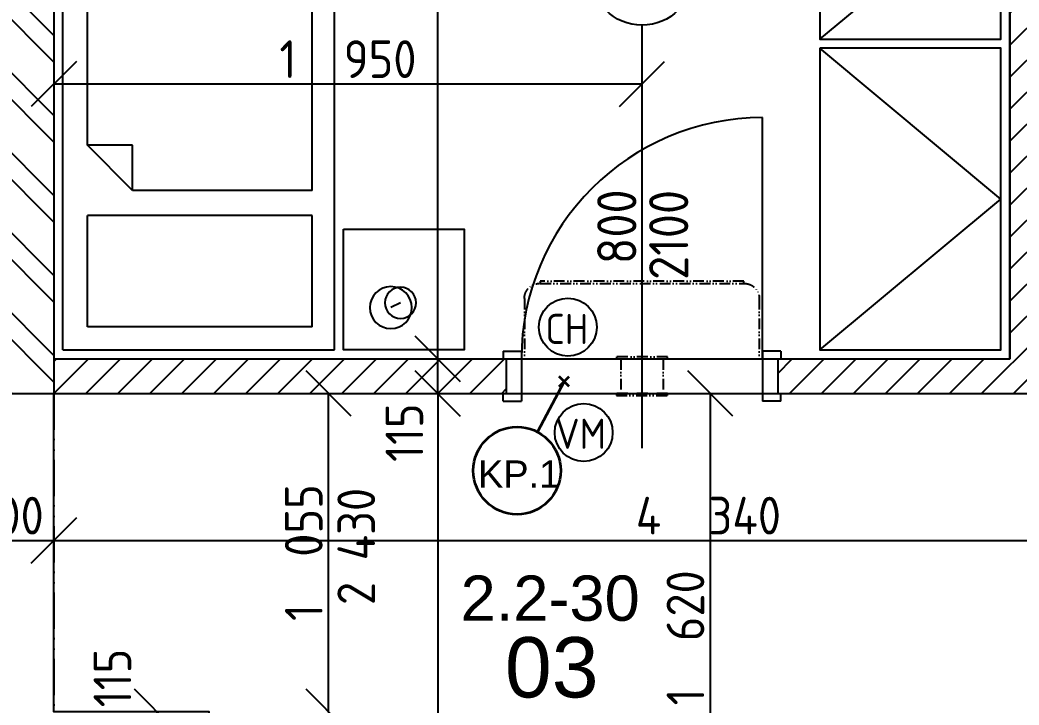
# Model space of a CAD drawing. Extents: x 4511820 to 5180432, y -1526536 to -944957.
# Drawn here: x 5000698 to 5004011, y -1250832 to -1248561 of the extents above; entities that cross this region are included whole.
import ezdxf

# ---------------------------------------------------------------- set-up
doc = ezdxf.new("R2010")
doc.units = 0
doc.header["$MEASUREMENT"] = 0
doc.linetypes.add('ACAD_ISO12W100', pattern=[22, 12, -3, 0.5, -3, 0.5, -3])
doc.layers.get('0').update_dxf_attribs({"linetype": 'CONTINUOUS'})
doc.layers.get('Defpoints').update_dxf_attribs({"color": 61, "linetype": 'CONTINUOUS'})
for name, color, linetype in [('DVERE', 45, 'CONTINUOUS'), ('KÓTY', 4, 'CONTINUOUS'), ('MÚRY', 1, 'CONTINUOUS'), ('Plochy', 41, 'CONTINUOUS'), ('POPIS', 7, 'CONTINUOUS'), ('TENKÁ', 7, 'CONTINUOUS'), ('ZARIADENIE', 47, 'CONTINUOUS'), ('ZZ-chladenie', 133, 'CONTINUOUS'), ('zz-vetr', 52, 'CONTINUOUS'), ('ŠRAFY', 82, 'CONTINUOUS')]:
    doc.layers.add(name, color=color, linetype=linetype)
doc.layers.add('preklady', color=74, linetype='CONTINUOUS', lineweight=35)
doc.styles.add('ARIAL', font='arial.ttf')
doc.styles.add('STYLE1', font='isocp.shx')
doc.dimstyles.new('STANDARD-50', dxfattribs={"dimtxt": 125, "dimasz": 150, "dimexe": 10, "dimexo": 200, "dimgap": 20, "dimtad": 1, "dimdsep": 46, "dimlunit": 6, "dimtxsty": 'STYLE1', "dimblk1": 'OBLIQUE', "dimblk2": 'OBLIQUE', "dimsah": 1, "dimcen": 2.5, "dimse1": 1, "dimse2": 1, "dimadec": 0, "dimazin": 0, "dimtfac": 1, "dimtmove": 1, "dimatfit": 3, "dimldrblk": 'OBLIQUE', "dimfxl": 1, "dimtolj": 1, "dimtzin": 0, "dimarcsym": 0})
pattern_1 = [(45, (515270.5, 214751.965), (-53.0330086, 53.0330086), [])]

# ---------------------------------------------------------------- blocks, each defined once
blk = doc.blocks.new('SKRINA')
at = {"layer": 'ZARIADENIE'}
for p, q in [((4449069, -1324645.2), (4448469, -1324145.2)), ((4448469, -1325145.2), (4449069, -1324645.2))]:
    blk.add_line(p, q, dxfattribs=at)
blk.add_lwpolyline([(4448469, -1324145.2), (4448469, -1325145.2), (4449069, -1325145.2), (4449069, -1324145.2)], close=True, dxfattribs=at)
blk = doc.blocks.new('JEDNOPOSTEL')
at = {"layer": 'ZARIADENIE', "ltscale": 0.25}
for p, q in [((4449069, -1322230.2), (4447069, -1322230.2)), ((4447069, -1323130.2), (4447069, -1322230.2)), ((4449069, -1322230.2), (4449069, -1323130.2)), ((4449069, -1323130.2), (4447069, -1323130.2)), ((4448913, -1323349.6), (4448929.1, -1323317.4))]:
    blk.add_line(p, q, dxfattribs=at)
at = {"layer": 'ZARIADENIE', "color": 76, "ltscale": 0.25}
for p, q in [((4448390.6, -1322311.3), (4447130.6, -1322311.3)), ((4447130.6, -1323056.9), (4447130.6, -1322311.3)), ((4448540.6, -1322461.3), (4448390.6, -1322311.3)), ((4448390.6, -1322461.3), (4448390.6, -1322311.3)), ((4448992.6, -1322311.3), (4448623.3, -1322311.3)), ((4448623.3, -1323056.9), (4448623.3, -1322311.3)), ((4448992.6, -1323056.9), (4448992.6, -1322311.3)), ((4448540.6, -1322461.3), (4448390.6, -1322461.3)), ((4448540.6, -1323056.9), (4448540.6, -1322461.3)), ((4448540.6, -1323056.9), (4447130.6, -1323056.9)), ((4448992.6, -1323056.9), (4448623.3, -1323056.9))]:
    blk.add_line(p, q, dxfattribs=at)
at = {"layer": 'ZARIADENIE'}
blk.add_lwpolyline([(4448669, -1323160.2), (4448669, -1323560.2), (4449069, -1323560.2), (4449069, -1323160.2)], close=True, dxfattribs=at)
at = {"layer": 'ZARIADENIE', "ltscale": 0.25}
for centre, radius in [((4448929.1, -1323317.4), 69.7), ((4448913, -1323349.6), 51.9)]:
    blk.add_circle(centre, radius, dxfattribs=at)
blk = doc.blocks.new('_OBLIQUE')
at = {"color": 0, "linetype": 'ByBlock'}
blk.add_line((-0.5, -0.5), (0.5, 0.5), dxfattribs=at)
blk = doc.blocks.new('*D31014')
at = {"layer": 'Defpoints', "color": 0}
for p in [(5001326, -1250854.2), (5001326, -1251984.2), (5001722, -1251984.2)]:
    blk.add_point(p, dxfattribs=at)
at = {"layer": 'KÓTY', "color": 0, "lineweight": -2}
blk.add_line((5001722, -1250854.2), (5001722, -1251984.2), dxfattribs=at)
at = {"layer": 'KÓTY', "color": 0, "linetype": 'ByBlock', "lineweight": -2, "xscale": 150, "yscale": 150, "zscale": 150}
for p, rotation in [((5001722, -1250854.2), 90), ((5001722, -1251984.2), 270)]:
    blk.add_blockref('_OBLIQUE', p, dxfattribs=dict(at, rotation=rotation))
at = {"layer": 'KÓTY', "color": 0, "insert": (5001639.5, -1251419.2), "char_height": 125, "attachment_point": 5, "rotation": 90, "style": 'STYLE1'}
blk.add_mtext('\\A1;1ﾠ130', dxfattribs=at)
blk = doc.blocks.new('*D31015')
at = {"layer": 'Defpoints', "color": 0}
for p in [(5001411, -1249799.2), (5001722, -1249799.2), (5001326, -1250854.2)]:
    blk.add_point(p, dxfattribs=at)
at = {"layer": 'KÓTY', "color": 0, "lineweight": -2}
blk.add_line((5001722, -1250854.2), (5001722, -1249799.2), dxfattribs=at)
at = {"layer": 'KÓTY', "color": 0, "linetype": 'ByBlock', "lineweight": -2, "xscale": 150, "yscale": 150, "zscale": 150}
for p, rotation in [((5001722, -1249799.2), 90), ((5001722, -1250854.2), 270)]:
    blk.add_blockref('_OBLIQUE', p, dxfattribs=dict(at, rotation=rotation))
at = {"layer": 'KÓTY', "color": 0, "insert": (5001639.5, -1250326.7), "char_height": 125, "attachment_point": 5, "rotation": 90, "style": 'STYLE1'}
blk.add_mtext('\\A1;1ﾠ055', dxfattribs=at)
blk = doc.blocks.new('*D31017')
at = {"layer": 'Defpoints', "color": 0}
for p in [(5000811, -1249799.2), (5000811, -1258104.2), (5002083.5, -1258104.2)]:
    blk.add_point(p, dxfattribs=at)
at = {"layer": 'KÓTY', "color": 0, "lineweight": -2}
blk.add_line((5002083.5, -1249799.2), (5002083.5, -1258104.2), dxfattribs=at)
at = {"layer": 'KÓTY', "color": 0, "linetype": 'ByBlock', "lineweight": -2, "xscale": 150, "yscale": 150, "zscale": 150}
for p, rotation in [((5002083.5, -1249799.2), 90), ((5002083.5, -1258104.2), 270)]:
    blk.add_blockref('_OBLIQUE', p, dxfattribs=dict(at, rotation=rotation))
at = {"layer": 'KÓTY', "color": 0, "insert": (5002001, -1253951.7), "char_height": 125, "attachment_point": 5, "rotation": 90, "style": 'STYLE1'}
blk.add_mtext('\\A1;8ﾠ305', dxfattribs=at)
blk = doc.blocks.new('*D31018')
at = {"layer": 'Defpoints', "color": 0}
for p in [(5002083.5, -1249684.2), (5002981.5, -1249684.2), (5002981.5, -1249799.2)]:
    blk.add_point(p, dxfattribs=at)
at = {"layer": 'KÓTY', "color": 0, "lineweight": -2}
blk.add_line((5002083.5, -1249799.2), (5002083.5, -1249684.2), dxfattribs=at)
at = {"layer": 'KÓTY', "color": 0, "linetype": 'ByBlock', "lineweight": -2, "xscale": 150, "yscale": 150, "zscale": 150}
for p, rotation in [((5002083.5, -1249684.2), 90), ((5002083.5, -1249799.2), 270)]:
    blk.add_blockref('_OBLIQUE', p, dxfattribs=dict(at, rotation=rotation))
at = {"layer": 'KÓTY', "color": 0, "insert": (5001973, -1249929), "char_height": 125, "attachment_point": 5, "rotation": 90, "style": 'STYLE1'}
blk.add_mtext('\\A1;115', dxfattribs=at)
blk = doc.blocks.new('*D31019')
at = {"layer": 'Defpoints', "color": 0}
for p in [(5002083.5, -1245184.2), (5002981.5, -1245184.2), (5002981.5, -1249684.2)]:
    blk.add_point(p, dxfattribs=at)
at = {"layer": 'KÓTY', "color": 0, "lineweight": -2}
blk.add_line((5002083.5, -1249684.2), (5002083.5, -1245184.2), dxfattribs=at)
at = {"layer": 'KÓTY', "color": 0, "linetype": 'ByBlock', "lineweight": -2, "xscale": 150, "yscale": 150, "zscale": 150}
for p, rotation in [((5002083.5, -1245184.2), 90), ((5002083.5, -1249684.2), 270)]:
    blk.add_blockref('_OBLIQUE', p, dxfattribs=dict(at, rotation=rotation))
at = {"layer": 'KÓTY', "color": 0, "insert": (5002001, -1247434.2), "char_height": 125, "attachment_point": 5, "rotation": 90, "style": 'STYLE1'}
blk.add_mtext('\\A1;4ﾠ500', dxfattribs=at)
blk = doc.blocks.new('*D31020')
at = {"layer": 'Defpoints', "color": 0}
for p in [(5000811, -1248578.1), (5002761, -1248578.1), (5000811, -1248773)]:
    blk.add_point(p, dxfattribs=at)
at = {"layer": 'KÓTY', "color": 0, "lineweight": -2}
blk.add_line((5002761, -1248773), (5000811, -1248773), dxfattribs=at)
at = {"layer": 'KÓTY', "color": 0, "linetype": 'ByBlock', "lineweight": -2, "xscale": 150, "yscale": 150, "zscale": 150, "rotation": 180}
blk.add_blockref('_OBLIQUE', (5000811, -1248773), dxfattribs=at)
at = {"layer": 'KÓTY', "color": 0, "linetype": 'ByBlock', "lineweight": -2, "xscale": 150, "yscale": 150, "zscale": 150}
blk.add_blockref('_OBLIQUE', (5002761, -1248773), dxfattribs=at)
at = {"layer": 'KÓTY', "color": 0, "insert": (5001786, -1248690.5), "char_height": 125, "attachment_point": 5, "style": 'STYLE1'}
blk.add_mtext('\\A1;1ﾠ950', dxfattribs=at)
blk = doc.blocks.new('*D31026')
at = {"layer": 'Defpoints', "color": 0}
for p in [(5001153, -1250854.2), (5001153, -1250854.2), (5001153, -1250969.2)]:
    blk.add_point(p, dxfattribs=at)
at = {"layer": 'KÓTY', "color": 0, "lineweight": -2}
blk.add_line((5001153, -1250969.2), (5001153, -1250854.2), dxfattribs=at)
at = {"layer": 'KÓTY', "color": 0, "linetype": 'ByBlock', "lineweight": -2, "xscale": 150, "yscale": 150, "zscale": 150}
for p, rotation in [((5001153, -1250854.2), 90), ((5001153, -1250969.2), 270)]:
    blk.add_blockref('_OBLIQUE', p, dxfattribs=dict(at, rotation=rotation))
at = {"layer": 'KÓTY', "color": 0, "insert": (5001005, -1250742.5), "char_height": 125, "attachment_point": 5, "rotation": 90, "style": 'STYLE1'}
blk.add_mtext('\\A1;115', dxfattribs=at)
blk = doc.blocks.new('*D31031')
at = {"layer": 'Defpoints', "color": 0}
for p in [(5002987.5, -1249799.2), (5003286, -1249799.2), (5003286, -1251419.2)]:
    blk.add_point(p, dxfattribs=at)
at = {"layer": 'KÓTY', "color": 0, "lineweight": -2}
blk.add_line((5002987.5, -1251419.2), (5002987.5, -1249799.2), dxfattribs=at)
at = {"layer": 'KÓTY', "color": 0, "linetype": 'ByBlock', "lineweight": -2, "xscale": 150, "yscale": 150, "zscale": 150}
for p, rotation in [((5002987.5, -1249799.2), 90), ((5002987.5, -1251419.2), 270)]:
    blk.add_blockref('_OBLIQUE', p, dxfattribs=dict(at, rotation=rotation))
at = {"layer": 'KÓTY', "color": 0, "insert": (5002905, -1250609.2), "char_height": 125, "attachment_point": 5, "rotation": 90, "style": 'STYLE1'}
blk.add_mtext('\\A1;1ﾠ620', dxfattribs=at)
blk = doc.blocks.new('*D31053')
at = {"layer": 'Defpoints', "color": 0}
for p in [(5000511, -1249799.2), (5000811, -1249799.2), (5000811, -1250286.5)]:
    blk.add_point(p, dxfattribs=at)
at = {"layer": 'KÓTY', "color": 0, "lineweight": -2}
blk.add_line((5000511, -1250286.5), (5000811, -1250286.5), dxfattribs=at)
at = {"layer": 'KÓTY', "color": 0, "linetype": 'ByBlock', "lineweight": -2, "xscale": 150, "yscale": 150, "zscale": 150, "rotation": 180}
blk.add_blockref('_OBLIQUE', (5000511, -1250286.5), dxfattribs=at)
at = {"layer": 'KÓTY', "color": 0, "linetype": 'ByBlock', "lineweight": -2, "xscale": 150, "yscale": 150, "zscale": 150}
blk.add_blockref('_OBLIQUE', (5000811, -1250286.5), dxfattribs=at)
at = {"layer": 'KÓTY', "color": 0, "insert": (5000661, -1250204), "char_height": 125, "attachment_point": 5, "style": 'STYLE1'}
blk.add_mtext('\\A1;300', dxfattribs=at)
blk = doc.blocks.new('*D31054')
at = {"layer": 'Defpoints', "color": 0}
for p in [(5000811, -1249799.2), (5005151, -1249799.2), (5005151, -1250286.5)]:
    blk.add_point(p, dxfattribs=at)
at = {"layer": 'KÓTY', "color": 0, "lineweight": -2}
blk.add_line((5000811, -1250286.5), (5005151, -1250286.5), dxfattribs=at)
at = {"layer": 'KÓTY', "color": 0, "linetype": 'ByBlock', "lineweight": -2, "xscale": 150, "yscale": 150, "zscale": 150, "rotation": 180}
blk.add_blockref('_OBLIQUE', (5000811, -1250286.5), dxfattribs=at)
at = {"layer": 'KÓTY', "color": 0, "linetype": 'ByBlock', "lineweight": -2, "xscale": 150, "yscale": 150, "zscale": 150}
blk.add_blockref('_OBLIQUE', (5005151, -1250286.5), dxfattribs=at)
at = {"layer": 'KÓTY', "color": 0, "insert": (5002981, -1250204), "char_height": 125, "attachment_point": 5, "style": 'STYLE1'}
blk.add_mtext('\\A1;4ﾠ340', dxfattribs=at)
blk = doc.blocks.new('chlj3')
at = {"layer": 'ZZ-chladenie', "linetype": 'ACAD_ISO12W100', "ltscale": 3}
for p, q in [((5005195.8, -1151691.8), (5005395.8, -1151691.8)), ((5005195.8, -1152470.8), (5005395.8, -1152470.8))]:
    blk.add_line(p, q, dxfattribs=at)
blk.add_lwpolyline([(5005145.8, -1152419.2), (5005138.4, -1152419.2), (5005138.4, -1151744.5), (5005145.8, -1151744.5)], close=True, dxfattribs=at)
for centre, start, end in [((5005195.8, -1151741.8), 90, 180), ((5005195.8, -1152420.8), 180, 270)]:
    blk.add_arc(centre, 50, start, end, dxfattribs=at)

msp = doc.modelspace()

# ---------------------------------------------------------------- hatches: boundary and pattern name
at = {"layer": 'ŠRAFY'}
h = msp.add_hatch(dxfattribs=at)
h.set_pattern_fill('ANSI32', color=256, scale=500, angle=90)
h.set_pattern_definition([(135, (515810.9, -44587.94), (-132.5825215, -132.5825215), []), (135, (515810.9, -44499.55), (-132.5825215, -132.5825215), [])])
h.paths.add_polyline_path([(5000811, -1249799.226), (5000811, -1249684.226), (5000811, -1245184.226), (5000511, -1245184.226), (5000511, -1249684.226), (5000511, -1249799.226)])
at = {"layer": 'ŠRAFY', "ltscale": 0.25}
h = msp.add_hatch(dxfattribs=at)
h.set_pattern_fill('ANSI31', color=256, scale=600, style=0)
h.set_pattern_definition(pattern_1)
h.paths.add_polyline_path([(5004201, -1249684.226), (5004096, -1249684.226), (5004096, -1245184.226), (5003981, -1245184.226), (5003981, -1249684.226), (5003221, -1249684.226), (5003211, -1249684.226), (5003211, -1249799.226), (5003221, -1249799.226), (5003626, -1249799.226), (5004201, -1249799.226), (5004211, -1249799.226), (5004211, -1249684.226)])
h = msp.add_hatch(dxfattribs=at)
h.set_pattern_fill('ANSI31', color=256, scale=600, style=0)
h.set_pattern_definition(pattern_1)
h.paths.add_polyline_path([(5002311, -1249799.226), (5002311, -1249684.226), (5002301, -1249684.226), (5000811, -1249684.226), (5000811, -1249799.226), (5002301, -1249799.226)])

# ---------------------------------------------------------------- linework, layer by layer
at = {"layer": 'DVERE', "ltscale": 0.25}
for p, q in [((5002761, -1249980.726), (5002761, -1248578.07)), ((5003161, -1249684.226), (5003161, -1248884.226)), ((5002301, -1249659.226), (5002361, -1249659.226)), ((5002301, -1249659.226), (5002301, -1249684.226)), ((5002361, -1249659.226), (5002361, -1249824.226)), ((5003161, -1249659.226), (5003161, -1249824.226)), ((5003221, -1249659.226), (5003161, -1249659.226)), ((5003221, -1249659.226), (5003221, -1249684.226)), ((5002361, -1249684.226), (5003161, -1249684.226)), ((5002301, -1249824.226), (5002301, -1249799.226)), ((5002361, -1249799.226), (5003161, -1249799.226)), ((5003221, -1249824.226), (5003221, -1249799.226)), ((5002301, -1249824.226), (5002361, -1249824.226)), ((5003221, -1249824.226), (5003161, -1249824.226))]:
    msp.add_line(p, q, dxfattribs=at)
msp.add_circle((5002761, -1248408.07), 170, dxfattribs=at)
msp.add_arc((5003161, -1249684.226), 800, 90, 180, dxfattribs=at)
at = {"layer": 'MÚRY'}
for p, q in [((5000811, -1245184.226), (5000811, -1249684.226)), ((5000811, -1245184.226), (5000811, -1248949.226)), ((5003981, -1245184.226), (5003981, -1249684.226)), ((5000811, -1249684.226), (5002311, -1249684.226)), ((5000811, -1249684.226), (5002311, -1249684.226)), ((5003211, -1249684.226), (5003981, -1249684.226)), ((5003211, -1249684.226), (5003981, -1249684.226)), ((5000511, -1249799.226), (5002311, -1249799.226)), ((5000811, -1249799.226), (5002311, -1249799.226)), ((5003211, -1249799.226), (5003626, -1249799.226)), ((5003211, -1249799.226), (5004211, -1249799.226))]:
    msp.add_line(p, q, dxfattribs=at)
at = {"layer": 'MÚRY', "ltscale": 0.25}
for p, q in [((5002311, -1249684.226), (5002311, -1249799.226)), ((5003211, -1249684.226), (5003211, -1249799.226))]:
    msp.add_line(p, q, dxfattribs=at)
at = {"layer": 'Plochy'}
for points in [[(5003981, -1245184.226), (5000811, -1245184.226), (5000811, -1249684.226), (5003981, -1249684.226)], [(5001326, -1251984.226), (5001326, -1250854.226), (5000811, -1250854.226), (5000811, -1249799.226), (5005151, -1249799.226), (5005151, -1252159.226), (5003401, -1252159.226), (5003401, -1251419.226), (5003286, -1251419.226), (5003286, -1251984.226)]]:
    msp.add_lwpolyline(points, close=True, dxfattribs=at)
at = {"layer": 'preklady'}
for p, q in [((5002502.5, -1249759.035), (5002414.16, -1249926.48)), ((5002485.882, -1249775.651), (5002519.116, -1249742.417)), ((5002519.117, -1249775.652), (5002485.883, -1249742.418))]:
    msp.add_line(p, q, dxfattribs=at)
at = {"layer": 'preklady', "ltscale": 0.25}
msp.add_circle((5002346.5, -1250054.726), 145, dxfattribs=at)
at = {"layer": 'TENKÁ'}
msp.add_line((5000811, -1249684.226), (5000811, -1249799.226), dxfattribs=at)
at = {"layer": 'TENKÁ', "linetype": 'ACAD_ISO12W100', "ltscale": 10}
msp.add_line((5000811, -1249799.226), (5000811, -1250854.226), dxfattribs=at)
at = {"layer": 'ZZ-chladenie'}
msp.add_circle((5002515.043, -1249578.797), 96, dxfattribs=at)
at = {"layer": 'zz-vetr', "linetype": 'ACAD_ISO12W100', "lineweight": -2, "ltscale": 3}
for p, q in [((5002691, -1249684.226), (5002691, -1249799.226)), ((5002831, -1249684.226), (5002831, -1249799.226))]:
    msp.add_line(p, q, dxfattribs=at)
for points in [[(5002846, -1249684.226), (5002846, -1249677.226), (5002676, -1249677.226), (5002676, -1249684.226)], [(5002846, -1249806.226), (5002846, -1249799.226), (5002676, -1249799.226), (5002676, -1249806.226)]]:
    msp.add_lwpolyline(points, close=True, dxfattribs=at)
at = {"layer": 'zz-vetr'}
msp.add_circle((5002567.567, -1249928.586), 96, dxfattribs=at)

# ---------------------------------------------------------------- block references
at = {"layer": 'ZARIADENIE', "color": 2}
for p in [(554882, 76520.965), (554882, 75490.965)]:
    msp.add_blockref('SKRINA', p, dxfattribs=at)
at = {"layer": 'ZARIADENIE', "color": 2, "xscale": -1, "rotation": 89.99999999999994}
msp.add_blockref('JEDNOPOSTEL', (3678610.809, 3199414.774), dxfattribs=at)
at = {"layer": 'ZZ-chladenie', "xscale": -1, "rotation": 89.99999999999993}
msp.add_blockref('chlj3', (3850679.119, 3755711.595), dxfattribs=at)

# ---------------------------------------------------------------- texts
at = {"layer": 'KÓTY', "insert": (5001813.494, -1250306.192), "char_height": 125, "attachment_point": 5, "rotation": 90, "style": 'STYLE1'}
msp.add_mtext('\\A1;2 430', dxfattribs=at)
at = {"layer": 'POPIS', "lineweight": 40, "ltscale": 0.25, "style": 'ARIAL'}
for s, height, p in [('2.2-30', 150, (5002159.411, -1250552.614)), ('03', 200, (5002306.311, -1250806.805))]:
    msp.add_text(s, height=height, dxfattribs=at).set_placement(p)
at = {"layer": 'preklady', "linetype": 'Continuous', "lineweight": 20, "style": 'ARIAL'}
msp.add_text('KP.1', height=90, dxfattribs=at).set_placement((5002217.236, -1250110.983))
at = {"layer": 'TENKÁ', "linetype": 'Continuous', "style": 'STYLE1'}
for s, p in [('800', (5002742.417, -1249370.505)), ('2100', (5002914.524, -1249422.279))]:
    msp.add_text(s, height=130, rotation=90, dxfattribs=at).set_placement(p)
at = {"layer": 'ZZ-chladenie', "style": 'STYLE1'}
msp.add_text('CH', height=100, dxfattribs=at).set_placement((5002440.415, -1249634.996))
at = {"layer": 'zz-vetr', "style": 'STYLE1'}
msp.add_text('VM', height=100, dxfattribs=at).set_placement((5002473.26, -1249982.598))

# ---------------------------------------------------------------- dimensions: what is measured, and where the dimension line sits
at = {"layer": 'KÓTY'}
for base, p1, p2, picture, middle in [((5002083.5, -1245184.226), (5002981.5, -1249684.226), (5002981.5, -1245184.226), '*D31019', (5002000.957, -1247434.226)), ((5002083.5, -1258104.226), (5000811, -1249799.226), (5000811, -1258104.226), '*D31017', (5002000.957, -1253951.726)), ((5001722, -1249799.226), (5001326, -1250854.226), (5001411, -1249799.226), '*D31015', (5001639.457, -1250326.726)), ((5002987.5, -1249799.226), (5003286, -1251419.226), (5003286, -1249799.226), '*D31031', (5002904.957, -1250609.226)), ((5001722, -1251984.226), (5001326, -1250854.226), (5001326, -1251984.226), '*D31014', (5001639.457, -1251419.226))]:
    dim = msp.add_linear_dim(base=base, p1=p1, p2=p2, angle=90, dimstyle='STANDARD-50', dxfattribs=at)
    dim.commit()
    dim.dimension.update_dxf_attribs({"geometry": picture, "text_midpoint": middle})
for base, p1, p2, picture, middle in [((5000811, -1248773.035), (5002761, -1248578.07), (5000811, -1248578.07), '*D31020', (5001786, -1248690.492)), ((5000811, -1250286.535), (5000511, -1249799.226), (5000811, -1249799.226), '*D31053', (5000661, -1250204.035)), ((5005151, -1250286.535), (5000811, -1249799.226), (5005151, -1249799.226), '*D31054', (5002981, -1250203.992))]:
    dim = msp.add_linear_dim(base=base, p1=p1, p2=p2, dimstyle='STANDARD-50', dxfattribs=at)
    dim.commit()
    dim.dimension.update_dxf_attribs({"geometry": picture, "text_midpoint": middle})
for base, p1, p2, picture, middle in [((5002083.5, -1249684.226), (5002981.5, -1249799.226), (5002981.5, -1249684.226), '*D31018', (5002055.5, -1249929.035)), ((5001153, -1250854.226), (5001153, -1250969.226), (5001153, -1250854.226), '*D31026', (5001087.5, -1250742.535))]:
    dim = msp.add_linear_dim(base=base, p1=p1, p2=p2, angle=90, dimstyle='STANDARD-50', dxfattribs=at)
    dim.commit()
    dim.dimension.update_dxf_attribs({"geometry": picture, "text_midpoint": middle, "dimtype": 160})

doc.saveas('drawing.dxf')
